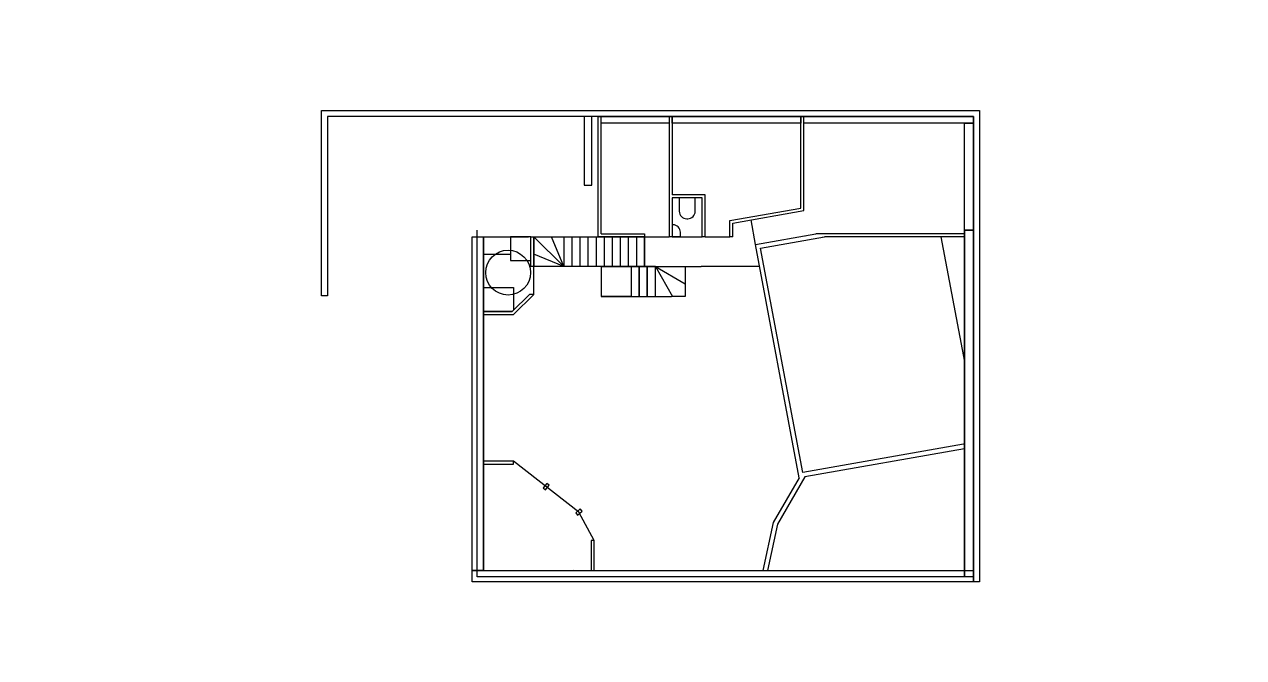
# Paper-space layout 'etage' of a CAD drawing. Header units: centimetres. Extents: x -76 to 331, y -24 to 187.
# The model-space entities are those that its viewports show. They can reach past a viewport. Long polylines and large blocks are cut down to what shows.
import ezdxf

# ---------------------------------------------------------------- set-up
doc = ezdxf.new("R2010")
doc.units = ezdxf.units.CM
for name, color, linetype in [('A-Wall', 30, 'Continuous'), ('AC-Calcul ratios', 4, 'Continuous'), ('I-Cloison', 11, 'Continuous'), ('I-STAIRS', 44, 'Continuous'), ('IS-Ouate', 253, 'Continuous'), ('Isolant pourtour radier', 36, 'Continuous'), ('Mobilier PMR', 201, 'Continuous'), ('Mur de soutenement', 1, 'Continuous'), ('Portes', 3, 'Continuous'), ('Radier', 5, 'Continuous'), ('Title Block', 250, 'Continuous')]:
    doc.layers.add(name, color=color, linetype=linetype)
doc.layers.get('Title Block').off()

msp = doc.modelspace()

# ---------------------------------------------------------------- linework, layer by layer
at = {"layer": 'A-Wall'}
msp.add_line((311523, 101653), (313023, 101653), dxfattribs=at)
for points in [[(311143, 90493), (311143, 101653), (311523, 101653), (311523, 90493)], [(311143, 90493), (327903, 90493), (327903, 90113), (311143, 90113)]]:
    msp.add_lwpolyline(points, close=True, dxfattribs=at)
at = {"layer": 'AC-Calcul ratios'}
for p, q in [((319763, 102192), (322133, 102610)), ((319863, 102108), (322233, 102526)), ((319763, 101653), (319763, 102192)), ((319863, 101653), (319863, 102108)), ((311523, 96493), (311523, 101653)), ((319863, 101653), (319763, 101653)), ((320611, 101397), (322629, 101753)), ((320782, 101275), (322925, 101653)), ((322074, 93587), (320611, 101397)), ((322195, 93763), (320784, 101275)), ((312482, 99157), (313060, 99723)), ((312523, 99057), (313203, 99723)), ((313203, 99723), (313060, 99723)), ((311523, 99157), (312482, 99157)), ((311523, 99057), (312523, 99057)), ((327603, 90493), (327603, 95493)), ((327577, 94712), (322195, 93763)), ((327603, 94564), (322267, 93621)), ((322074, 93587), (321211, 92093)), ((322267, 93621), (321353, 92038)), ((321211, 92093), (320864, 90493)), ((321353, 92038), (321017, 90493)), ((321714, 90493), (327603, 90493))]:
    msp.add_line(p, q, dxfattribs=at)
msp.add_lwpolyline([(318067, 102953), (318067, 102503, 0.414214), (318317, 102253), (318350, 102253, 0.414214), (318600, 102503), (318600, 102953), (318067, 102953)], format="xyb", dxfattribs=at)
msp.add_lwpolyline([(317833, 101653), (318103, 101653), (318103, 101803, 0.414214), (317853, 102053), (317833, 102053)], format="xyb", close=True, dxfattribs=at)
msp.add_lwpolyline([(313103, 101653), (313203, 101653), (313203, 100653), (313103, 100653)], close=True, dxfattribs=at)
msp.add_lwpolyline([(326818, 101653), (327603, 97466)], dxfattribs=at)
at = {"layer": 'I-Cloison'}
for p, q in [((315357, 101653), (315357, 105673)), ((315357, 105673), (315457, 105673)), ((315457, 101753), (315457, 105673)), ((317733, 105673), (317733, 102953)), ((317733, 105673), (317833, 105673)), ((317833, 105673), (317833, 103053)), ((321913, 105673), (322133, 105673)), ((322133, 102610), (322133, 105673)), ((322133, 105673), (322233, 105673)), ((322233, 105453), (322233, 105673)), ((322233, 102526), (322233, 105673)), ((317833, 103883), (317833, 103153)), ((317733, 102953), (317733, 101653)), ((317733, 102953), (317733, 102483)), ((318833, 102953), (317833, 102953)), ((317833, 102953), (317833, 101653)), ((318833, 101653), (318833, 102953)), ((318933, 101653), (318933, 103053)), ((318103, 101653), (317733, 101653)), ((318933, 101653), (318833, 101653)), ((327603, 101753), (322629, 101753)), ((327603, 101653), (322925, 101653)), ((327603, 101653), (327603, 95653)), ((311523, 90493), (314523, 90495))]:
    msp.add_line(p, q, dxfattribs=at)
for points in [[(318933, 103053), (317833, 103053)], [(315457, 101753), (316903, 101755), (316903, 101655), (315357, 101653)], [(311523, 94043), (312523, 94043), (312523, 94143), (311523, 94143)], [(315223, 90495), (315223, 91495), (315123, 91495), (315123, 90495)]]:
    msp.add_lwpolyline(points, dxfattribs=at)
for points in [[(313643, 93403), (313514, 93249), (313591, 93185), (313720, 93338)], [(314755, 92547), (314602, 92419), (314666, 92342), (314820, 92471)]]:
    msp.add_lwpolyline(points, close=True, dxfattribs=at)
at = {"layer": 'I-STAIRS'}
for p, q in [((314203, 100653), (313203, 101653)), ((314203, 100653), (313789, 101653)), ((314203, 101653), (314203, 100653)), ((314473, 101653), (314473, 100653)), ((314743, 101653), (314743, 100653)), ((315013, 101653), (315013, 100653)), ((315283, 101653), (315283, 100653)), ((315553, 101653), (315553, 100653)), ((315823, 101653), (315823, 100653)), ((316093, 101653), (316093, 100653)), ((316363, 101653), (316363, 100653)), ((316633, 101653), (316633, 100653)), ((316903, 100653), (316903, 101653)), ((322273, 101653), (322273, 101653)), ((322843, 101653), (322843, 101653)), ((314203, 100653), (313203, 101067)), ((315457, 100653), (318803, 100653)), ((317267, 100653), (318267, 100653)), ((317267, 100653), (318267, 100075)), ((317267, 100653), (317844, 99653)), ((318267, 100653), (318267, 99653)), ((320751, 100653), (318803, 100653)), ((318803, 100653), (318803, 100653)), ((317803, 99653), (317803, 99653)), ((318267, 99653), (317803, 99653))]:
    msp.add_line(p, q, dxfattribs=at)
for points in [[(313203, 101653), (316903, 101653), (316903, 100653), (313203, 100653)], [(316457, 99653), (316727, 99653), (316727, 100653), (316457, 100653)], [(316727, 99653), (316997, 99653), (316997, 100653), (316727, 100653)], [(316997, 99653), (317267, 99653), (317267, 100653), (316997, 100653)]]:
    msp.add_lwpolyline(points, close=True, dxfattribs=at)
for points in [[(315457, 100653), (315457, 99653)], [(316457, 100653), (316457, 99653), (315457, 99653), (317803, 99653)]]:
    msp.add_lwpolyline(points, dxfattribs=at)
at = {"layer": 'IS-Ouate'}
for points in [[(315457, 105673), (317733, 105673), (317733, 105453), (315457, 105453), (315457, 105673)], [(317833, 105673), (322133, 105673), (322133, 105453), (317833, 105453), (317833, 105673)], [(322233, 105673), (327903, 105673), (327903, 105453), (322233, 105453), (322233, 105673)], [(327903, 101873), (327603, 101873), (327603, 105453), (327903, 105453), (327903, 101873)]]:
    msp.add_lwpolyline(points, dxfattribs=at)
at = {"layer": 'Isolant pourtour radier'}
msp.add_lwpolyline([(327903, 90273), (327603, 90273), (327603, 101873), (327903, 101873)], close=True, dxfattribs=at)
at = {"layer": 'Mobilier PMR'}
for points in [[(311523, 101653), (312423, 101653), (312423, 101053), (311523, 101053)], [(313103, 101653), (312423, 101653), (312423, 100853), (313103, 100853)]]:
    msp.add_lwpolyline(points, close=True, dxfattribs=at)
msp.add_lwpolyline([(312482, 99157), (311523, 99157), (311523, 99957), (312523, 99957), (312523, 99197)], dxfattribs=at)
msp.add_circle((312342, 100452), 750, dxfattribs=at)
at = {"layer": 'Mur de soutenement'}
for points in [[(306103, 105673), (306103, 105873), (328103, 105873), (328103, 105673)], [(306303, 105673), (306303, 99673), (306103, 99673), (306103, 105873), (306303, 105873)], [(327903, 105673), (306303, 105673)], [(314887, 105673), (314887, 103373), (315137, 103373), (315137, 105673), (314887, 105673)], [(321343, 105673), (323643, 105673)], [(327903, 105873), (328103, 105873), (328103, 90113), (327903, 90113), (327903, 105673)]]:
    msp.add_lwpolyline(points, dxfattribs=at)
at = {"layer": 'Portes'}
for p, q in [((320611, 101397), (320467, 102214)), ((316903, 101653), (317733, 101653)), ((318103, 101653), (318833, 101653)), ((318933, 101653), (319763, 101653)), ((313203, 99723), (313203, 100653)), ((311523, 90493), (311523, 96493)), ((314711, 92445), (312523, 94143)), ((315223, 91495), (314711, 92445))]:
    msp.add_line(p, q, dxfattribs=at)
at = {"layer": 'Radier'}
for p, q in [((311303, 90273), (311303, 101873)), ((327603, 101873), (327603, 90273)), ((327603, 90273), (311303, 90273))]:
    msp.add_line(p, q, dxfattribs=at)

psp = doc.layouts.new('etage')

# ---------------------------------------------------------------- viewports
at = {"layer": 'Title Block', "view_target_point": (16313.45, 2053.84)}
psp.add_viewport(center=(127.44, 81.59), size=(407.74, 211.8048), view_center_point=(300239.42, 96111.08), view_height=21180.4769, dxfattribs=at)

doc.saveas('drawing.dxf')
